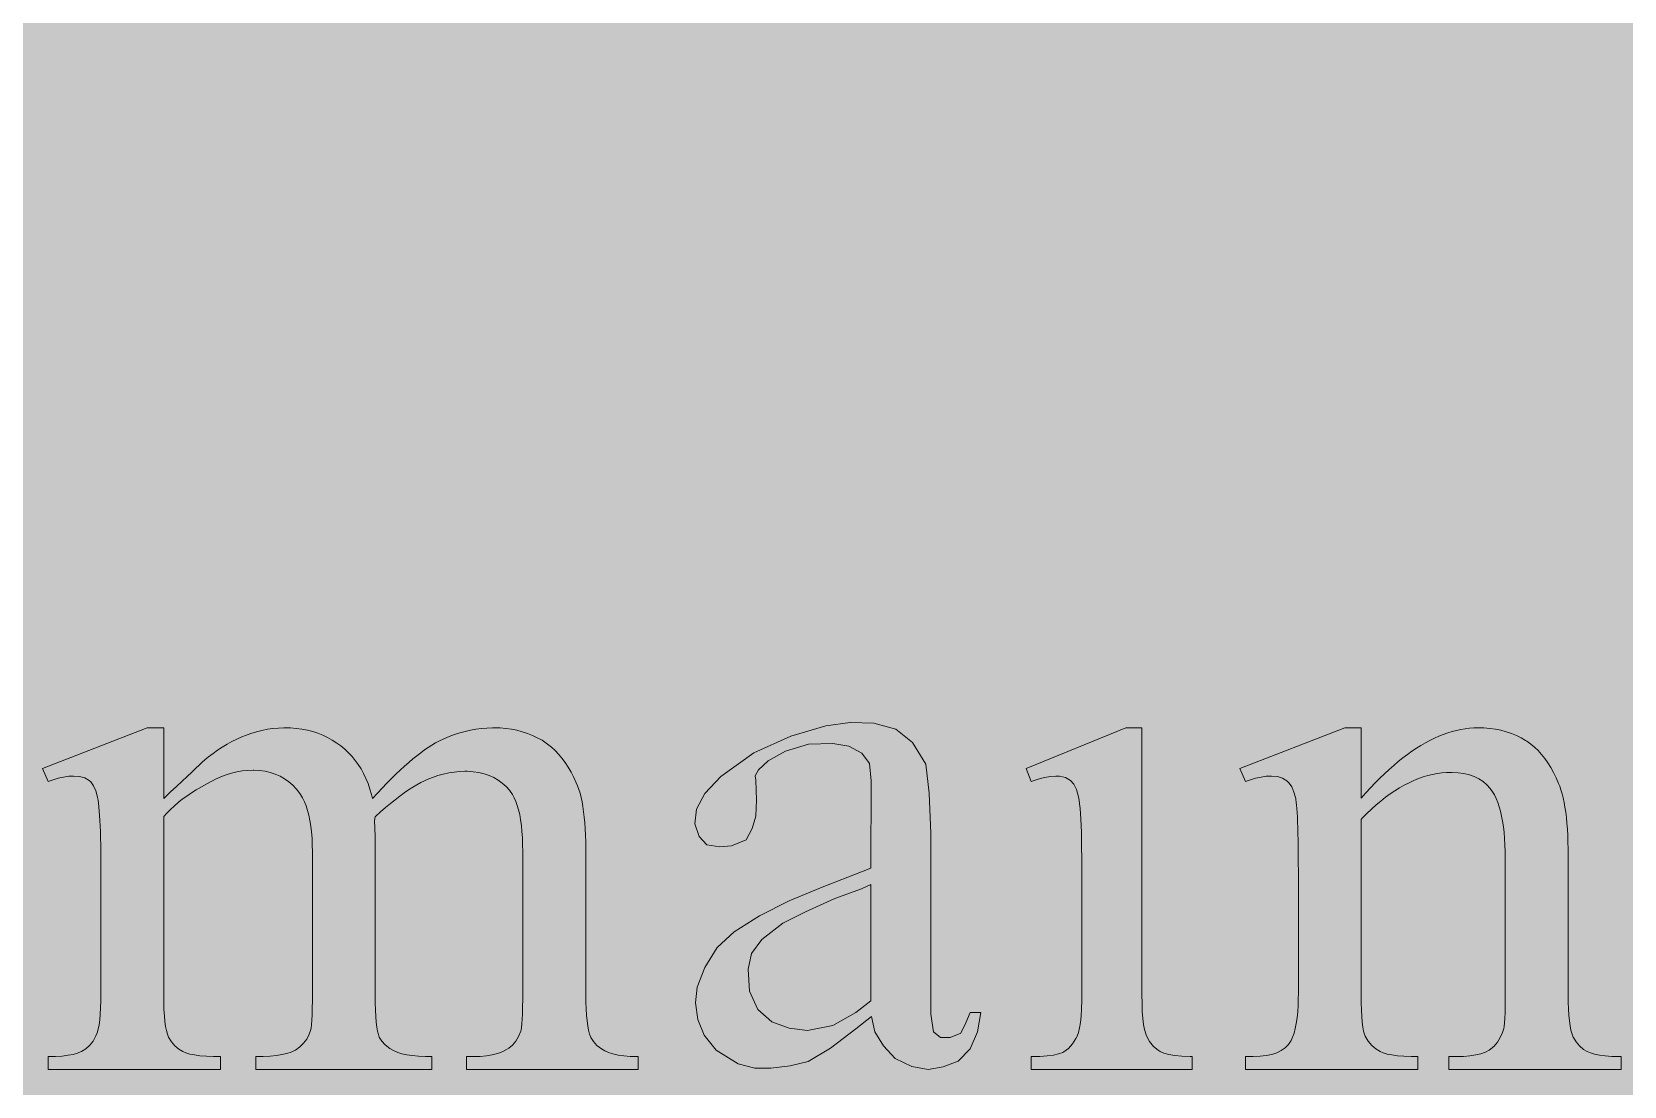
# Model space of a CAD drawing. Header units: millimetres. Extents: x -15 to 15, y -5.7 to 35.
# Drawn here: x 6.763 to 9.544, y 3.017 to 4.858 of the extents above; entities that cross this region are included whole.
import ezdxf

# ---------------------------------------------------------------- set-up
doc = ezdxf.new("R2010")
doc.units = ezdxf.units.MM
doc.layers.add('GREEN', color=7, linetype='Continuous', true_color=0x007f00)
doc.layers.add('GSCOLOR', color=7, linetype='Continuous', lineweight=0)

# ---------------------------------------------------------------- blocks, each defined once
blk = doc.blocks.new('MR-GM-31-4')
at = {"layer": 'GREEN', "lineweight": 9}
h = blk.add_hatch(color=256, dxfattribs=at)
h.paths.add_polyline_path([(8.2285, 3.3976), (8.2286, 3.5502), (8.2258, 3.5803), (8.2126, 3.5982), (8.19, 3.6104), (8.1618, 3.6151), (8.1195, 3.6141), (8.0791, 3.6019), (8.049, 3.585), (8.0321, 3.569), (8.0264, 3.5587), (8.0274, 3.5512), (8.0283, 3.5164), (8.0274, 3.4882), (8.021, 3.4666), (8.0104, 3.4468), (7.985, 3.4365), (7.9644, 3.4346), (7.9418, 3.4384), (7.9286, 3.4525), (7.9211, 3.475), (7.9239, 3.5004), (7.938, 3.5277), (7.9662, 3.5577), (8.0236, 3.5991), (8.0885, 3.6282), (8.1496, 3.6461), (8.1919, 3.6517), (8.2333, 3.6508), (8.2719, 3.6405), (8.301, 3.617), (8.3245, 3.5794), (8.3302, 3.5286), (8.3333, 3.4578), (8.3333, 3.1423), (8.3377, 3.1113), (8.3499, 3.1019), (8.3668, 3.1019), (8.3856, 3.1094), (8.3941, 3.1272), (8.4016, 3.1451), (8.4204, 3.1451), (8.4148, 3.1113), (8.4016, 3.0821), (8.3809, 3.0605), (8.3546, 3.0502), (8.3283, 3.0455), (8.3001, 3.0511), (8.2709, 3.0652), (8.2502, 3.0868), (8.2352, 3.1113), (8.2296, 3.1383), (8.2023, 3.1169), (8.1581, 3.0831), (8.1186, 3.0596), (8.0875, 3.052), (8.0537, 3.0483), (8.0255, 3.0483), (7.9964, 3.0554), (7.9578, 3.0793), (7.9371, 3.1056), (7.9258, 3.1329), (7.922, 3.162), (7.9249, 3.1893), (7.938, 3.2241), (7.9597, 3.2588), (7.9897, 3.2861), (8.0339, 3.3143), (8.0857, 3.3402), (8.143, 3.3641), (8.1882, 3.382)])
h.paths.add_polyline_path([(8.2285, 3.1657), (8.2023, 3.1451), (8.1618, 3.1225), (8.1176, 3.1141), (8.0857, 3.1178), (8.0556, 3.1291), (8.0311, 3.1507), (8.0161, 3.1827), (8.0142, 3.2212), (8.0198, 3.2485), (8.0377, 3.2729), (8.0744, 3.3011), (8.1139, 3.3209), (8.1656, 3.3444), (8.2117, 3.3613), (8.2285, 3.3688)], flags=16)
h.paths.add_polyline_path([(8.8728, 3.5716), (8.8828, 3.5489), (8.89, 3.5514), (8.9003, 3.5544), (8.91, 3.5566), (8.919, 3.5579), (8.9273, 3.5584), (8.9281, 3.5584), (8.9386, 3.5574), (8.9476, 3.5546), (8.9552, 3.5501), (8.959, 3.5462), (8.9635, 3.5393), (8.9673, 3.5302), (8.9705, 3.5191), (8.9709, 3.5172), (8.9715, 3.5129), (8.9721, 3.5077), (8.9726, 3.5017), (8.9731, 3.4947), (8.9735, 3.4868), (8.9739, 3.478), (8.9743, 3.4684), (8.9745, 3.4579), (8.9747, 3.4464), (8.9749, 3.4342), (8.975, 3.4209), (8.9751, 3.4069), (8.9752, 3.3918), (8.9752, 3.1766), (8.9751, 3.1707), (8.9748, 3.1581), (8.9741, 3.1465), (8.973, 3.1358), (8.9716, 3.1261), (8.9698, 3.1172), (8.9677, 3.1093), (8.9652, 3.1023), (8.9624, 3.0963), (8.9592, 3.0911), (8.9574, 3.0889), (8.952, 3.0834), (8.9454, 3.0788), (8.9378, 3.075), (8.929, 3.0721), (8.9191, 3.07), (8.9082, 3.0688), (8.8961, 3.0683), (8.8828, 3.0683), (8.8828, 3.0455), (9.1838, 3.0455), (9.1838, 3.0683), (9.1721, 3.0685), (9.1594, 3.069), (9.1483, 3.0699), (9.1385, 3.0711), (9.1303, 3.0728), (9.1234, 3.0748), (9.118, 3.0772), (9.1103, 3.0819), (9.1033, 3.0879), (9.0972, 3.0952), (9.0921, 3.1038), (9.0906, 3.1073), (9.0891, 3.1129), (9.0878, 3.1198), (9.0867, 3.1283), (9.0859, 3.1381), (9.0853, 3.1495), (9.0849, 3.1624), (9.0848, 3.1766), (9.0848, 3.4824), (9.0868, 3.4845), (9.095, 3.4927), (9.1031, 3.5005), (9.1113, 3.5078), (9.1194, 3.5147), (9.1276, 3.5212), (9.1358, 3.5271), (9.1439, 3.5327), (9.1521, 3.5378), (9.1603, 3.5425), (9.1685, 3.5467), (9.1767, 3.5505), (9.1849, 3.5538), (9.193, 3.5567), (9.2012, 3.5592), (9.2095, 3.5612), (9.2176, 3.5627), (9.2258, 3.5638), (9.2341, 3.5644), (9.2423, 3.5647), (9.2437, 3.5647), (9.2545, 3.5642), (9.2645, 3.5628), (9.2739, 3.5606), (9.2826, 3.5575), (9.2905, 3.5535), (9.2978, 3.5488), (9.3044, 3.5431), (9.3102, 3.5366), (9.3154, 3.5292), (9.3176, 3.5253), (9.3206, 3.519), (9.3234, 3.5121), (9.3259, 3.5048), (9.3281, 3.4968), (9.3302, 3.4883), (9.3319, 3.4794), (9.3333, 3.4698), (9.3345, 3.4597), (9.3355, 3.4491), (9.3361, 3.4379), (9.3365, 3.4263), (9.3366, 3.414), (9.3366, 3.1766), (9.3366, 3.1713), (9.3365, 3.1573), (9.3363, 3.1452), (9.3359, 3.1351), (9.3354, 3.1271), (9.3347, 3.1211), (9.334, 3.1171), (9.3319, 3.1104), (9.328, 3.1015), (9.3231, 3.0935), (9.3174, 3.0867), (9.3107, 3.081), (9.3085, 3.0794), (9.3019, 3.0761), (9.2942, 3.0732), (9.2853, 3.0711), (9.275, 3.0696), (9.2636, 3.0686), (9.2509, 3.0683), (9.2383, 3.0683), (9.2383, 3.0455), (9.5393, 3.0455), (9.5393, 3.0683), (9.536, 3.0684), (9.523, 3.0687), (9.5114, 3.0695), (9.5013, 3.0707), (9.4926, 3.0725), (9.4853, 3.0746), (9.4795, 3.0772), (9.4736, 3.0808), (9.4663, 3.0868), (9.4603, 3.0938), (9.4556, 3.1019), (9.4554, 3.1023), (9.4533, 3.1077), (9.4514, 3.1143), (9.4498, 3.122), (9.4486, 3.1308), (9.4476, 3.1406), (9.4469, 3.1515), (9.4464, 3.1635), (9.4463, 3.1766), (9.4463, 3.4242), (9.4463, 3.4311), (9.4461, 3.4431), (9.4457, 3.4545), (9.4451, 3.4654), (9.4444, 3.4759), (9.4434, 3.4858), (9.4423, 3.4951), (9.441, 3.504), (9.4395, 3.5123), (9.4378, 3.5202), (9.436, 3.5275), (9.4339, 3.5343), (9.4317, 3.5406), (9.4298, 3.5453), (9.4255, 3.5551), (9.4209, 3.5644), (9.4161, 3.5733), (9.4109, 3.5815), (9.4055, 3.5892), (9.3998, 3.5962), (9.3939, 3.6028), (9.3877, 3.6088), (9.3812, 3.6142), (9.3745, 3.6191), (9.3722, 3.6206), (9.3642, 3.6252), (9.356, 3.6293), (9.3473, 3.6328), (9.3384, 3.6358), (9.3291, 3.6383), (9.3195, 3.6401), (9.3096, 3.6415), (9.2994, 3.6423), (9.2888, 3.6425), (9.2816, 3.6424), (9.274, 3.6419), (9.2665, 3.641), (9.2589, 3.6397), (9.2514, 3.6381), (9.2437, 3.6361), (9.2361, 3.6337), (9.2283, 3.631), (9.2206, 3.6279), (9.2129, 3.6245), (9.2051, 3.6206), (9.1973, 3.6165), (9.1894, 3.6119), (9.1816, 3.6071), (9.1737, 3.6018), (9.1657, 3.5961), (9.1578, 3.5902), (9.1498, 3.5838), (9.1418, 3.577), (9.1337, 3.5699), (9.1256, 3.5625), (9.1175, 3.5547), (9.1094, 3.5465), (9.1012, 3.5379), (9.0931, 3.529), (9.0848, 3.5197), (9.0848, 3.6425), (9.0562, 3.6425)])
h.paths.add_polyline_path([(8.7019, 3.6426), (8.674, 3.6426), (8.4994, 3.5717), (8.5082, 3.5489), (8.5084, 3.549), (8.5206, 3.5531), (8.5317, 3.556), (8.5419, 3.5578), (8.5512, 3.5584), (8.5579, 3.5581), (8.5686, 3.5556), (8.5772, 3.5508), (8.5829, 3.5442), (8.5876, 3.5346), (8.5911, 3.5223), (8.5912, 3.522), (8.5922, 3.5163), (8.5931, 3.5096), (8.5939, 3.5018), (8.5946, 3.4929), (8.5951, 3.4829), (8.5957, 3.4718), (8.5961, 3.4596), (8.5964, 3.4464), (8.5966, 3.4321), (8.5968, 3.4167), (8.5969, 3.4001), (8.5969, 3.1766), (8.5968, 3.166), (8.5963, 3.1517), (8.5955, 3.139), (8.5943, 3.1279), (8.5928, 3.1183), (8.5909, 3.1103), (8.5886, 3.1038), (8.5867, 3.1), (8.5806, 3.0903), (8.5734, 3.0824), (8.5652, 3.0766), (8.5635, 3.0757), (8.5564, 3.0731), (8.5474, 3.071), (8.5363, 3.0695), (8.5233, 3.0687), (8.5082, 3.0684), (8.5082, 3.0455), (8.7899, 3.0455), (8.7899, 3.0684), (8.786, 3.0684), (8.7718, 3.0688), (8.7594, 3.07), (8.7489, 3.0717), (8.7402, 3.0742), (8.7336, 3.0772), (8.7302, 3.0793), (8.7221, 3.086), (8.7153, 3.0944), (8.7101, 3.1045), (8.7086, 3.1082), (8.7066, 3.1154), (8.7049, 3.1243), (8.7036, 3.1349), (8.7026, 3.1471), (8.7021, 3.161), (8.7019, 3.1766)])
h.paths.add_polyline_path([(7.5703, 3.6425), (7.5673, 3.6425), (7.5576, 3.6422), (7.5481, 3.6414), (7.5385, 3.6401), (7.5291, 3.6385), (7.5196, 3.6363), (7.5103, 3.6338), (7.501, 3.6307), (7.4917, 3.6273), (7.4824, 3.6234), (7.4733, 3.6191), (7.4676, 3.6161), (7.4614, 3.6125), (7.4551, 3.6084), (7.4486, 3.604), (7.4419, 3.5992), (7.4351, 3.5939), (7.4282, 3.5883), (7.421, 3.5823), (7.4136, 3.5758), (7.4061, 3.5689), (7.3985, 3.5616), (7.3906, 3.5539), (7.3826, 3.5458), (7.3745, 3.5373), (7.3662, 3.5284), (7.3576, 3.5191), (7.356, 3.5259), (7.3532, 3.5357), (7.3499, 3.5451), (7.3462, 3.5541), (7.3421, 3.5627), (7.3377, 3.5708), (7.3328, 3.5785), (7.3276, 3.5858), (7.3219, 3.5927), (7.3158, 3.5992), (7.3094, 3.6053), (7.3025, 3.6109), (7.2955, 3.616), (7.2875, 3.621), (7.2793, 3.6255), (7.2709, 3.6296), (7.2621, 3.633), (7.2532, 3.6359), (7.2439, 3.6383), (7.2344, 3.6402), (7.2246, 3.6415), (7.2145, 3.6423), (7.2042, 3.6425), (7.2028, 3.6425), (7.1933, 3.6422), (7.1837, 3.6414), (7.1742, 3.64), (7.1646, 3.6381), (7.155, 3.6356), (7.1454, 3.6327), (7.1358, 3.6293), (7.1296, 3.6268), (7.1207, 3.6229), (7.1121, 3.6186), (7.1036, 3.614), (7.0953, 3.609), (7.0871, 3.6037), (7.0791, 3.598), (7.0712, 3.5919), (7.0711, 3.5918), (7.0684, 3.5896), (7.0648, 3.5865), (7.0604, 3.5825), (7.0551, 3.5776), (7.0489, 3.5719), (7.0418, 3.5653), (7.0338, 3.5578), (7.0249, 3.5495), (7.0151, 3.5402), (7.0044, 3.5301), (6.9929, 3.5191), (6.9929, 3.6425), (6.9643, 3.6425), (6.7809, 3.5716), (6.7908, 3.5488), (6.7981, 3.5514), (6.8084, 3.5544), (6.8181, 3.5566), (6.8271, 3.5579), (6.8354, 3.5583), (6.8459, 3.5575), (6.8551, 3.555), (6.8626, 3.5507), (6.8655, 3.548), (6.8703, 3.5412), (6.8742, 3.5324), (6.8773, 3.5216), (6.8774, 3.521), (6.8782, 3.5162), (6.879, 3.5107), (6.8798, 3.5044), (6.8804, 3.4973), (6.881, 3.4895), (6.8815, 3.4807), (6.8819, 3.4713), (6.8823, 3.4611), (6.8827, 3.4501), (6.8829, 3.4383), (6.8831, 3.4257), (6.8832, 3.4123), (6.8832, 3.3982), (6.8832, 3.1766), (6.8831, 3.1659), (6.8827, 3.1536), (6.8821, 3.1425), (6.8811, 3.1325), (6.88, 3.1238), (6.8784, 3.1161), (6.8767, 3.1097), (6.8745, 3.1044), (6.8745, 3.1043), (6.8697, 3.0955), (6.8639, 3.0881), (6.8571, 3.082), (6.8494, 3.0772), (6.8488, 3.0769), (6.8425, 3.0742), (6.8349, 3.0721), (6.8259, 3.0705), (6.8156, 3.0693), (6.8039, 3.0686), (6.7908, 3.0683), (6.7908, 3.0455), (7.0919, 3.0455), (7.0919, 3.0683), (7.0801, 3.0684), (7.0675, 3.069), (7.0563, 3.0698), (7.0466, 3.0711), (7.0383, 3.0727), (7.0315, 3.0748), (7.0261, 3.0772), (7.0195, 3.081), (7.0123, 3.087), (7.0063, 3.0942), (7.0015, 3.1025), (7.0015, 3.1025), (6.9995, 3.1074), (6.9977, 3.1136), (6.9962, 3.121), (6.995, 3.1296), (6.9941, 3.1395), (6.9934, 3.1506), (6.993, 3.163), (6.9929, 3.1766), (6.9929, 3.4874), (6.9929, 3.4875), (6.9986, 3.4938), (7.0046, 3.4999), (7.0111, 3.5059), (7.018, 3.5119), (7.0253, 3.5177), (7.0331, 3.5234), (7.0412, 3.529), (7.0497, 3.5344), (7.0587, 3.5398), (7.0681, 3.545), (7.0779, 3.5501), (7.0835, 3.5529), (7.0928, 3.5571), (7.1021, 3.5606), (7.1115, 3.5634), (7.1208, 3.5656), (7.1302, 3.5672), (7.1396, 3.5681), (7.149, 3.5685), (7.1503, 3.5685), (7.1604, 3.5679), (7.17, 3.5667), (7.1792, 3.5646), (7.1879, 3.5617), (7.1962, 3.5581), (7.204, 3.5536), (7.2113, 3.5484), (7.2183, 3.5424), (7.2247, 3.5356), (7.2307, 3.528), (7.2321, 3.5261), (7.2356, 3.5201), (7.2388, 3.5135), (7.2417, 3.5062), (7.2443, 3.4984), (7.2466, 3.4898), (7.2484, 3.4808), (7.2499, 3.471), (7.2511, 3.4608), (7.252, 3.4498), (7.2525, 3.4382), (7.2527, 3.426), (7.2527, 3.1766), (7.2526, 3.1664), (7.2524, 3.153), (7.2522, 3.1415), (7.2516, 3.1318), (7.251, 3.124), (7.2503, 3.118), (7.2493, 3.1139), (7.247, 3.1076), (7.2427, 3.099), (7.2373, 3.0916), (7.2309, 3.0851), (7.2234, 3.0797), (7.2217, 3.0787), (7.2155, 3.0759), (7.2081, 3.0736), (7.1995, 3.0717), (7.1898, 3.0702), (7.179, 3.0692), (7.1669, 3.0685), (7.1537, 3.0683), (7.1537, 3.0455), (7.4613, 3.0455), (7.4613, 3.0683), (7.4501, 3.0685), (7.438, 3.069), (7.4272, 3.0701), (7.4176, 3.0715), (7.4091, 3.0734), (7.4018, 3.0757), (7.3956, 3.0785), (7.388, 3.0827), (7.3801, 3.0886), (7.374, 3.0952), (7.3696, 3.1025), (7.3679, 3.1068), (7.3664, 3.1125), (7.3652, 3.1197), (7.3642, 3.1282), (7.3634, 3.1382), (7.3628, 3.1496), (7.3625, 3.1624), (7.3623, 3.1766), (7.3623, 3.4532), (7.361, 3.4805), (7.3623, 3.4874), (7.3628, 3.4879), (7.3718, 3.4959), (7.3806, 3.5034), (7.3891, 3.5104), (7.3974, 3.517), (7.4055, 3.5232), (7.4132, 3.5288), (7.4208, 3.534), (7.4282, 3.5387), (7.4352, 3.543), (7.4421, 3.5468), (7.4487, 3.5501), (7.4531, 3.5521), (7.4625, 3.5559), (7.472, 3.5592), (7.4814, 3.5619), (7.4908, 3.5639), (7.5002, 3.5654), (7.5097, 3.5663), (7.5191, 3.5666), (7.523, 3.5666), (7.5336, 3.5659), (7.5435, 3.5645), (7.5529, 3.5623), (7.5617, 3.5594), (7.5699, 3.5557), (7.5775, 3.5513), (7.5845, 3.5461), (7.591, 3.5402), (7.5969, 3.5335), (7.6022, 3.5261), (7.6053, 3.5205), (7.6081, 3.5141), (7.6107, 3.5071), (7.6128, 3.4993), (7.6148, 3.491), (7.6164, 3.4819), (7.6178, 3.4721), (7.6188, 3.4616), (7.6196, 3.4505), (7.62, 3.4386), (7.6202, 3.426), (7.6202, 3.1766), (7.6201, 3.1685), (7.62, 3.155), (7.6198, 3.1432), (7.6194, 3.1334), (7.6188, 3.1255), (7.6182, 3.1194), (7.6175, 3.1151), (7.6167, 3.1126), (7.6128, 3.1032), (7.608, 3.0951), (7.6023, 3.0883), (7.5956, 3.0829), (7.5917, 3.0804), (7.5841, 3.0767), (7.5758, 3.0737), (7.5666, 3.0713), (7.5567, 3.0697), (7.546, 3.0686), (7.5344, 3.0683), (7.5218, 3.0683), (7.5218, 3.0455), (7.8221, 3.0455), (7.8221, 3.0683), (7.8203, 3.0683), (7.8079, 3.0686), (7.7966, 3.0696), (7.7866, 3.0709), (7.7777, 3.0729), (7.7701, 3.0754), (7.7637, 3.0785), (7.7578, 3.0819), (7.7498, 3.0879), (7.7436, 3.0945), (7.7391, 3.1019), (7.739, 3.1021), (7.737, 3.1077), (7.7353, 3.1145), (7.7337, 3.1222), (7.7326, 3.131), (7.7316, 3.1408), (7.731, 3.1517), (7.7306, 3.1636), (7.7304, 3.1766), (7.7304, 3.426), (7.7304, 3.4315), (7.7303, 3.4436), (7.7299, 3.4552), (7.7293, 3.4662), (7.7286, 3.4767), (7.7277, 3.4867), (7.7266, 3.4961), (7.7252, 3.505), (7.7237, 3.5133), (7.722, 3.5211), (7.7202, 3.5284), (7.7181, 3.5351), (7.7158, 3.5412), (7.7136, 3.5464), (7.7092, 3.5561), (7.7045, 3.5653), (7.6994, 3.5739), (7.6942, 3.582), (7.6886, 3.5895), (7.6828, 3.5965), (7.6767, 3.603), (7.6703, 3.6089), (7.6636, 3.6142), (7.6567, 3.6191), (7.6539, 3.6208), (7.6456, 3.6254), (7.637, 3.6294), (7.6283, 3.6329), (7.6192, 3.6358), (7.6099, 3.6383), (7.6004, 3.6401), (7.5906, 3.6415), (7.5806, 3.6423)])
h.paths.add_polyline_path([(8.6395, 3.8453), (8.6318, 3.8449), (8.6211, 3.8429), (8.6112, 3.8392), (8.6021, 3.8339), (8.5939, 3.8269), (8.5887, 3.821), (8.5826, 3.8122), (8.5784, 3.8026), (8.5758, 3.7923), (8.5749, 3.7813), (8.5753, 3.7735), (8.5774, 3.7631), (8.5812, 3.7532), (8.5866, 3.7442), (8.5939, 3.7357), (8.5997, 3.7305), (8.6086, 3.7245), (8.6182, 3.7202), (8.6285, 3.7176), (8.6395, 3.7167), (8.6472, 3.7171), (8.6577, 3.7193), (8.6675, 3.723), (8.6766, 3.7285), (8.685, 3.7357), (8.6899, 3.7413), (8.6958, 3.7503), (8.7, 3.7599), (8.7025, 3.7702), (8.7034, 3.7813), (8.703, 3.7887), (8.701, 3.7993), (8.6974, 3.8093), (8.692, 3.8185), (8.685, 3.8269), (8.6795, 3.8317), (8.6705, 3.8376), (8.6608, 3.8419), (8.6505, 3.8444)])
at = {"layer": 'GSCOLOR', "true_color": 0xf5f5f5, "transparency": 33554687}
blk.add_hatch(color=7, dxfattribs=at).paths.add_polyline_path([(-12.5, 0), (12.5, 0, 0.414214), (15, 2.5), (15, 32.5, 0.414214), (12.5, 35), (-12.5, 35, 0.414214), (-15, 32.5), (-15, 2.5, 0.414214)])
at = {"layer": 'GREEN', "lineweight": 9}
for points in [[(8.2285, 3.3976), (8.2286, 3.5502), (8.2258, 3.5803), (8.2126, 3.5982), (8.19, 3.6104), (8.1618, 3.6151), (8.1195, 3.6141), (8.0791, 3.6019), (8.049, 3.585), (8.0321, 3.569), (8.0264, 3.5587), (8.0274, 3.5512), (8.0283, 3.5164), (8.0274, 3.4882), (8.021, 3.4666), (8.0104, 3.4468), (7.985, 3.4365), (7.9644, 3.4346), (7.9418, 3.4384), (7.9286, 3.4525), (7.9211, 3.475), (7.9239, 3.5004), (7.938, 3.5277), (7.9662, 3.5577), (8.0236, 3.5991), (8.0885, 3.6282), (8.1496, 3.6461), (8.1919, 3.6517), (8.2333, 3.6508), (8.2719, 3.6405), (8.301, 3.617), (8.3245, 3.5794), (8.3302, 3.5286), (8.3333, 3.4578), (8.3333, 3.1423), (8.3377, 3.1113), (8.3499, 3.1019), (8.3668, 3.1019), (8.3856, 3.1094), (8.3941, 3.1272), (8.4016, 3.1451), (8.4204, 3.1451), (8.4148, 3.1113), (8.4016, 3.0821), (8.3809, 3.0605), (8.3546, 3.0502), (8.3283, 3.0455), (8.3001, 3.0511), (8.2709, 3.0652), (8.2502, 3.0868), (8.2352, 3.1113), (8.2296, 3.1383), (8.2023, 3.1169), (8.1581, 3.0831), (8.1186, 3.0596), (8.0875, 3.052), (8.0537, 3.0483), (8.0255, 3.0483), (7.9964, 3.0554), (7.9578, 3.0793), (7.9371, 3.1056), (7.9258, 3.1329), (7.922, 3.162), (7.9249, 3.1893), (7.938, 3.2241), (7.9597, 3.2588), (7.9897, 3.2861), (8.0339, 3.3143), (8.0857, 3.3402), (8.143, 3.3641), (8.1882, 3.382)], [(7.5703, 3.6425), (7.5673, 3.6425), (7.5576, 3.6422), (7.5481, 3.6414), (7.5385, 3.6401), (7.5291, 3.6385), (7.5196, 3.6363), (7.5103, 3.6338), (7.501, 3.6307), (7.4917, 3.6273), (7.4824, 3.6234), (7.4733, 3.6191), (7.4676, 3.6161), (7.4614, 3.6125), (7.4551, 3.6084), (7.4486, 3.604), (7.4419, 3.5992), (7.4351, 3.5939), (7.4282, 3.5883), (7.421, 3.5823), (7.4136, 3.5758), (7.4061, 3.5689), (7.3985, 3.5616), (7.3906, 3.5539), (7.3826, 3.5458), (7.3745, 3.5373), (7.3662, 3.5284), (7.3576, 3.5191), (7.356, 3.5259), (7.3532, 3.5357), (7.3499, 3.5451), (7.3462, 3.5541), (7.3421, 3.5627), (7.3377, 3.5708), (7.3328, 3.5785), (7.3276, 3.5858), (7.3219, 3.5927), (7.3158, 3.5992), (7.3094, 3.6053), (7.3025, 3.6109), (7.2955, 3.616), (7.2875, 3.621), (7.2793, 3.6255), (7.2709, 3.6296), (7.2621, 3.633), (7.2532, 3.6359), (7.2439, 3.6383), (7.2344, 3.6402), (7.2246, 3.6415), (7.2145, 3.6423), (7.2042, 3.6425), (7.2028, 3.6425), (7.1933, 3.6422), (7.1837, 3.6414), (7.1742, 3.64), (7.1646, 3.6381), (7.155, 3.6356), (7.1454, 3.6327), (7.1358, 3.6293), (7.1296, 3.6268), (7.1207, 3.6229), (7.1121, 3.6186), (7.1036, 3.614), (7.0953, 3.609), (7.0871, 3.6037), (7.0791, 3.598), (7.0712, 3.5919), (7.0711, 3.5918), (7.0684, 3.5896), (7.0648, 3.5865), (7.0604, 3.5825), (7.0551, 3.5776), (7.0489, 3.5719), (7.0418, 3.5653), (7.0338, 3.5578), (7.0249, 3.5495), (7.0151, 3.5402), (7.0044, 3.5301), (6.9929, 3.5191), (6.9929, 3.6425), (6.9643, 3.6425), (6.7809, 3.5716), (6.7908, 3.5488), (6.7981, 3.5514), (6.8084, 3.5544), (6.8181, 3.5566), (6.8271, 3.5579), (6.8354, 3.5583), (6.8459, 3.5575), (6.8551, 3.555), (6.8626, 3.5507), (6.8655, 3.548), (6.8703, 3.5412), (6.8742, 3.5324), (6.8773, 3.5216), (6.8774, 3.521), (6.8782, 3.5162), (6.879, 3.5107), (6.8798, 3.5044), (6.8804, 3.4973), (6.881, 3.4895), (6.8815, 3.4807), (6.8819, 3.4713), (6.8823, 3.4611), (6.8827, 3.4501), (6.8829, 3.4383), (6.8831, 3.4257), (6.8832, 3.4123), (6.8832, 3.3982), (6.8832, 3.1766), (6.8831, 3.1659), (6.8827, 3.1536), (6.8821, 3.1425), (6.8811, 3.1325), (6.88, 3.1238), (6.8784, 3.1161), (6.8767, 3.1097), (6.8745, 3.1044), (6.8745, 3.1043), (6.8697, 3.0955), (6.8639, 3.0881), (6.8571, 3.082), (6.8494, 3.0772), (6.8488, 3.0769), (6.8425, 3.0742), (6.8349, 3.0721), (6.8259, 3.0705), (6.8156, 3.0693), (6.8039, 3.0686), (6.7908, 3.0683), (6.7908, 3.0455), (7.0919, 3.0455), (7.0919, 3.0683), (7.0801, 3.0684), (7.0675, 3.069), (7.0563, 3.0698), (7.0466, 3.0711), (7.0383, 3.0727), (7.0315, 3.0748), (7.0261, 3.0772), (7.0195, 3.081), (7.0123, 3.087), (7.0063, 3.0942), (7.0015, 3.1025), (7.0015, 3.1025), (6.9995, 3.1074), (6.9977, 3.1136), (6.9962, 3.121), (6.995, 3.1296), (6.9941, 3.1395), (6.9934, 3.1506), (6.993, 3.163), (6.9929, 3.1766), (6.9929, 3.4874), (6.9929, 3.4875), (6.9986, 3.4938), (7.0046, 3.4999), (7.0111, 3.5059), (7.018, 3.5119), (7.0253, 3.5177), (7.0331, 3.5234), (7.0412, 3.529), (7.0497, 3.5344), (7.0587, 3.5398), (7.0681, 3.545), (7.0779, 3.5501), (7.0835, 3.5529), (7.0928, 3.5571), (7.1021, 3.5606), (7.1115, 3.5634), (7.1208, 3.5656), (7.1302, 3.5672), (7.1396, 3.5681), (7.149, 3.5685), (7.1503, 3.5685), (7.1604, 3.5679), (7.17, 3.5667), (7.1792, 3.5646), (7.1879, 3.5617), (7.1962, 3.5581), (7.204, 3.5536), (7.2113, 3.5484), (7.2183, 3.5424), (7.2247, 3.5356), (7.2307, 3.528), (7.2321, 3.5261), (7.2356, 3.5201), (7.2388, 3.5135), (7.2417, 3.5062), (7.2443, 3.4984), (7.2466, 3.4898), (7.2484, 3.4808), (7.2499, 3.471), (7.2511, 3.4608), (7.252, 3.4498), (7.2525, 3.4382), (7.2527, 3.426), (7.2527, 3.1766), (7.2526, 3.1664), (7.2524, 3.153), (7.2522, 3.1415), (7.2516, 3.1318), (7.251, 3.124), (7.2503, 3.118), (7.2493, 3.1139), (7.247, 3.1076), (7.2427, 3.099), (7.2373, 3.0916), (7.2309, 3.0851), (7.2234, 3.0797), (7.2217, 3.0787), (7.2155, 3.0759), (7.2081, 3.0736), (7.1995, 3.0717), (7.1898, 3.0702), (7.179, 3.0692), (7.1669, 3.0685), (7.1537, 3.0683), (7.1537, 3.0455), (7.4613, 3.0455), (7.4613, 3.0683), (7.4501, 3.0685), (7.438, 3.069), (7.4272, 3.0701), (7.4176, 3.0715), (7.4091, 3.0734), (7.4018, 3.0757), (7.3956, 3.0785), (7.388, 3.0827), (7.3801, 3.0886), (7.374, 3.0952), (7.3696, 3.1025), (7.3679, 3.1068), (7.3664, 3.1125), (7.3652, 3.1197), (7.3642, 3.1282), (7.3634, 3.1382), (7.3628, 3.1496), (7.3625, 3.1624), (7.3623, 3.1766), (7.3623, 3.4532), (7.361, 3.4805), (7.3623, 3.4874), (7.3628, 3.4879), (7.3718, 3.4959), (7.3806, 3.5034), (7.3891, 3.5104), (7.3974, 3.517), (7.4055, 3.5232), (7.4132, 3.5288), (7.4208, 3.534), (7.4282, 3.5387), (7.4352, 3.543), (7.4421, 3.5468), (7.4487, 3.5501), (7.4531, 3.5521), (7.4625, 3.5559), (7.472, 3.5592), (7.4814, 3.5619), (7.4908, 3.5639), (7.5002, 3.5654), (7.5097, 3.5663), (7.5191, 3.5666), (7.523, 3.5666), (7.5336, 3.5659), (7.5435, 3.5645), (7.5529, 3.5623), (7.5617, 3.5594), (7.5699, 3.5557), (7.5775, 3.5513), (7.5845, 3.5461), (7.591, 3.5402), (7.5969, 3.5335), (7.6022, 3.5261), (7.6053, 3.5205), (7.6081, 3.5141), (7.6107, 3.5071), (7.6128, 3.4993), (7.6148, 3.491), (7.6164, 3.4819), (7.6178, 3.4721), (7.6188, 3.4616), (7.6196, 3.4505), (7.62, 3.4386), (7.6202, 3.426), (7.6202, 3.1766), (7.6201, 3.1685), (7.62, 3.155), (7.6198, 3.1432), (7.6194, 3.1334), (7.6188, 3.1255), (7.6182, 3.1194), (7.6175, 3.1151), (7.6167, 3.1126), (7.6128, 3.1032), (7.608, 3.0951), (7.6023, 3.0883), (7.5956, 3.0829), (7.5917, 3.0804), (7.5841, 3.0767), (7.5758, 3.0737), (7.5666, 3.0713), (7.5567, 3.0697), (7.546, 3.0686), (7.5344, 3.0683), (7.5218, 3.0683), (7.5218, 3.0455), (7.8221, 3.0455), (7.8221, 3.0683), (7.8203, 3.0683), (7.8079, 3.0686), (7.7966, 3.0696), (7.7866, 3.0709), (7.7777, 3.0729), (7.7701, 3.0754), (7.7637, 3.0785), (7.7578, 3.0819), (7.7498, 3.0879), (7.7436, 3.0945), (7.7391, 3.1019), (7.739, 3.1021), (7.737, 3.1077), (7.7353, 3.1145), (7.7337, 3.1222), (7.7326, 3.131), (7.7316, 3.1408), (7.731, 3.1517), (7.7306, 3.1636), (7.7304, 3.1766), (7.7304, 3.426), (7.7304, 3.4315), (7.7303, 3.4436), (7.7299, 3.4552), (7.7293, 3.4662), (7.7286, 3.4767), (7.7277, 3.4867), (7.7266, 3.4961), (7.7252, 3.505), (7.7237, 3.5133), (7.722, 3.5211), (7.7202, 3.5284), (7.7181, 3.5351), (7.7158, 3.5412), (7.7136, 3.5464), (7.7092, 3.5561), (7.7045, 3.5653), (7.6994, 3.5739), (7.6942, 3.582), (7.6886, 3.5895), (7.6828, 3.5965), (7.6767, 3.603), (7.6703, 3.6089), (7.6636, 3.6142), (7.6567, 3.6191), (7.6539, 3.6208), (7.6456, 3.6254), (7.637, 3.6294), (7.6283, 3.6329), (7.6192, 3.6358), (7.6099, 3.6383), (7.6004, 3.6401), (7.5906, 3.6415), (7.5806, 3.6423)], [(8.7019, 3.6426), (8.674, 3.6426), (8.4994, 3.5717), (8.5082, 3.5489), (8.5084, 3.549), (8.5206, 3.5531), (8.5317, 3.556), (8.5419, 3.5578), (8.5512, 3.5584), (8.5579, 3.5581), (8.5686, 3.5556), (8.5772, 3.5508), (8.5829, 3.5442), (8.5876, 3.5346), (8.5911, 3.5223), (8.5912, 3.522), (8.5922, 3.5163), (8.5931, 3.5096), (8.5939, 3.5018), (8.5946, 3.4929), (8.5951, 3.4829), (8.5957, 3.4718), (8.5961, 3.4596), (8.5964, 3.4464), (8.5966, 3.4321), (8.5968, 3.4167), (8.5969, 3.4001), (8.5969, 3.1766), (8.5968, 3.166), (8.5963, 3.1517), (8.5955, 3.139), (8.5943, 3.1279), (8.5928, 3.1183), (8.5909, 3.1103), (8.5886, 3.1038), (8.5867, 3.1), (8.5806, 3.0903), (8.5734, 3.0824), (8.5652, 3.0766), (8.5635, 3.0757), (8.5564, 3.0731), (8.5474, 3.071), (8.5363, 3.0695), (8.5233, 3.0687), (8.5082, 3.0684), (8.5082, 3.0455), (8.7899, 3.0455), (8.7899, 3.0684), (8.786, 3.0684), (8.7718, 3.0688), (8.7594, 3.07), (8.7489, 3.0717), (8.7402, 3.0742), (8.7336, 3.0772), (8.7302, 3.0793), (8.7221, 3.086), (8.7153, 3.0944), (8.7101, 3.1045), (8.7086, 3.1082), (8.7066, 3.1154), (8.7049, 3.1243), (8.7036, 3.1349), (8.7026, 3.1471), (8.7021, 3.161), (8.7019, 3.1766)], [(8.8728, 3.5716), (8.8828, 3.5489), (8.89, 3.5514), (8.9003, 3.5544), (8.91, 3.5566), (8.919, 3.5579), (8.9273, 3.5584), (8.9281, 3.5584), (8.9386, 3.5574), (8.9476, 3.5546), (8.9552, 3.5501), (8.959, 3.5462), (8.9635, 3.5393), (8.9673, 3.5302), (8.9705, 3.5191), (8.9709, 3.5172), (8.9715, 3.5129), (8.9721, 3.5077), (8.9726, 3.5017), (8.9731, 3.4947), (8.9735, 3.4868), (8.9739, 3.478), (8.9743, 3.4684), (8.9745, 3.4579), (8.9747, 3.4464), (8.9749, 3.4342), (8.975, 3.4209), (8.9751, 3.4069), (8.9752, 3.3918), (8.9752, 3.1766), (8.9751, 3.1707), (8.9748, 3.1581), (8.9741, 3.1465), (8.973, 3.1358), (8.9716, 3.1261), (8.9698, 3.1172), (8.9677, 3.1093), (8.9652, 3.1023), (8.9624, 3.0963), (8.9592, 3.0911), (8.9574, 3.0889), (8.952, 3.0834), (8.9454, 3.0788), (8.9378, 3.075), (8.929, 3.0721), (8.9191, 3.07), (8.9082, 3.0688), (8.8961, 3.0683), (8.8828, 3.0683), (8.8828, 3.0455), (9.1838, 3.0455), (9.1838, 3.0683), (9.1721, 3.0685), (9.1594, 3.069), (9.1483, 3.0699), (9.1385, 3.0711), (9.1303, 3.0728), (9.1234, 3.0748), (9.118, 3.0772), (9.1103, 3.0819), (9.1033, 3.0879), (9.0972, 3.0952), (9.0921, 3.1038), (9.0906, 3.1073), (9.0891, 3.1129), (9.0878, 3.1198), (9.0867, 3.1283), (9.0859, 3.1381), (9.0853, 3.1495), (9.0849, 3.1624), (9.0848, 3.1766), (9.0848, 3.4824), (9.0868, 3.4845), (9.095, 3.4927), (9.1031, 3.5005), (9.1113, 3.5078), (9.1194, 3.5147), (9.1276, 3.5212), (9.1358, 3.5271), (9.1439, 3.5327), (9.1521, 3.5378), (9.1603, 3.5425), (9.1685, 3.5467), (9.1767, 3.5505), (9.1849, 3.5538), (9.193, 3.5567), (9.2012, 3.5592), (9.2095, 3.5612), (9.2176, 3.5627), (9.2258, 3.5638), (9.2341, 3.5644), (9.2423, 3.5647), (9.2437, 3.5647), (9.2545, 3.5642), (9.2645, 3.5628), (9.2739, 3.5606), (9.2826, 3.5575), (9.2905, 3.5535), (9.2978, 3.5488), (9.3044, 3.5431), (9.3102, 3.5366), (9.3154, 3.5292), (9.3176, 3.5253), (9.3206, 3.519), (9.3234, 3.5121), (9.3259, 3.5048), (9.3281, 3.4968), (9.3302, 3.4883), (9.3319, 3.4794), (9.3333, 3.4698), (9.3345, 3.4597), (9.3355, 3.4491), (9.3361, 3.4379), (9.3365, 3.4263), (9.3366, 3.414), (9.3366, 3.1766), (9.3366, 3.1713), (9.3365, 3.1573), (9.3363, 3.1452), (9.3359, 3.1351), (9.3354, 3.1271), (9.3347, 3.1211), (9.334, 3.1171), (9.3319, 3.1104), (9.328, 3.1015), (9.3231, 3.0935), (9.3174, 3.0867), (9.3107, 3.081), (9.3085, 3.0794), (9.3019, 3.0761), (9.2942, 3.0732), (9.2853, 3.0711), (9.275, 3.0696), (9.2636, 3.0686), (9.2509, 3.0683), (9.2383, 3.0683), (9.2383, 3.0455), (9.5393, 3.0455), (9.5393, 3.0683), (9.536, 3.0684), (9.523, 3.0687), (9.5114, 3.0695), (9.5013, 3.0707), (9.4926, 3.0725), (9.4853, 3.0746), (9.4795, 3.0772), (9.4736, 3.0808), (9.4663, 3.0868), (9.4603, 3.0938), (9.4556, 3.1019), (9.4554, 3.1023), (9.4533, 3.1077), (9.4514, 3.1143), (9.4498, 3.122), (9.4486, 3.1308), (9.4476, 3.1406), (9.4469, 3.1515), (9.4464, 3.1635), (9.4463, 3.1766), (9.4463, 3.4242), (9.4463, 3.4311), (9.4461, 3.4431), (9.4457, 3.4545), (9.4451, 3.4654), (9.4444, 3.4759), (9.4434, 3.4858), (9.4423, 3.4951), (9.441, 3.504), (9.4395, 3.5123), (9.4378, 3.5202), (9.436, 3.5275), (9.4339, 3.5343), (9.4317, 3.5406), (9.4298, 3.5453), (9.4255, 3.5551), (9.4209, 3.5644), (9.4161, 3.5733), (9.4109, 3.5815), (9.4055, 3.5892), (9.3998, 3.5962), (9.3939, 3.6028), (9.3877, 3.6088), (9.3812, 3.6142), (9.3745, 3.6191), (9.3722, 3.6206), (9.3642, 3.6252), (9.356, 3.6293), (9.3473, 3.6328), (9.3384, 3.6358), (9.3291, 3.6383), (9.3195, 3.6401), (9.3096, 3.6415), (9.2994, 3.6423), (9.2888, 3.6425), (9.2816, 3.6424), (9.274, 3.6419), (9.2665, 3.641), (9.2589, 3.6397), (9.2514, 3.6381), (9.2437, 3.6361), (9.2361, 3.6337), (9.2283, 3.631), (9.2206, 3.6279), (9.2129, 3.6245), (9.2051, 3.6206), (9.1973, 3.6165), (9.1894, 3.6119), (9.1816, 3.6071), (9.1737, 3.6018), (9.1657, 3.5961), (9.1578, 3.5902), (9.1498, 3.5838), (9.1418, 3.577), (9.1337, 3.5699), (9.1256, 3.5625), (9.1175, 3.5547), (9.1094, 3.5465), (9.1012, 3.5379), (9.0931, 3.529), (9.0848, 3.5197), (9.0848, 3.6425), (9.0562, 3.6425)]]:
    blk.add_lwpolyline(points, close=True, dxfattribs=at)
blk.add_lwpolyline([(8.2285, 3.1657), (8.2023, 3.1451), (8.1618, 3.1225), (8.1176, 3.1141), (8.0857, 3.1178), (8.0556, 3.1291), (8.0311, 3.1507), (8.0161, 3.1827), (8.0142, 3.2212), (8.0198, 3.2485), (8.0377, 3.2729), (8.0744, 3.3011), (8.1139, 3.3209), (8.1656, 3.3444), (8.2117, 3.3613), (8.2285, 3.3688), (8.2285, 3.1657)], dxfattribs=at)

msp = doc.modelspace()

# ---------------------------------------------------------------- block references
msp.add_blockref('MR-GM-31-4', (0, 0))

doc.saveas('drawing.dxf')
